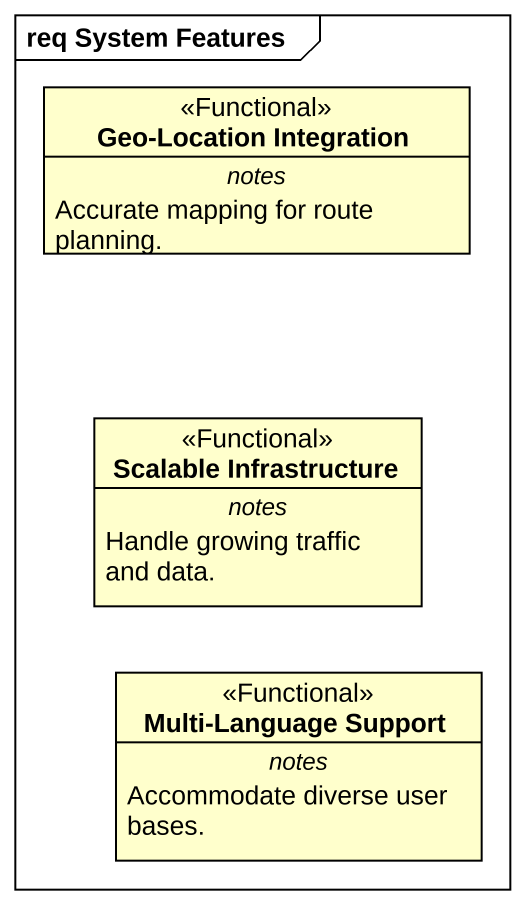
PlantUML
@startuml
mainframe req System Features
hide circle
hide empty members
class "Geo-Location Integration" as Geo_Location_Integration <<Functional>> {
  -- notes --
  Accurate mapping for route planning.
}
class "Scalable Infrastructure" as Scalable_Infrastructure <<Functional>> {
  -- notes --
  Handle growing traffic and data.
}
class "Multi-Language Support" as Multi_Language_Support <<Functional>> {
  -- notes --
  Accommodate diverse user bases.
}
@enduml
